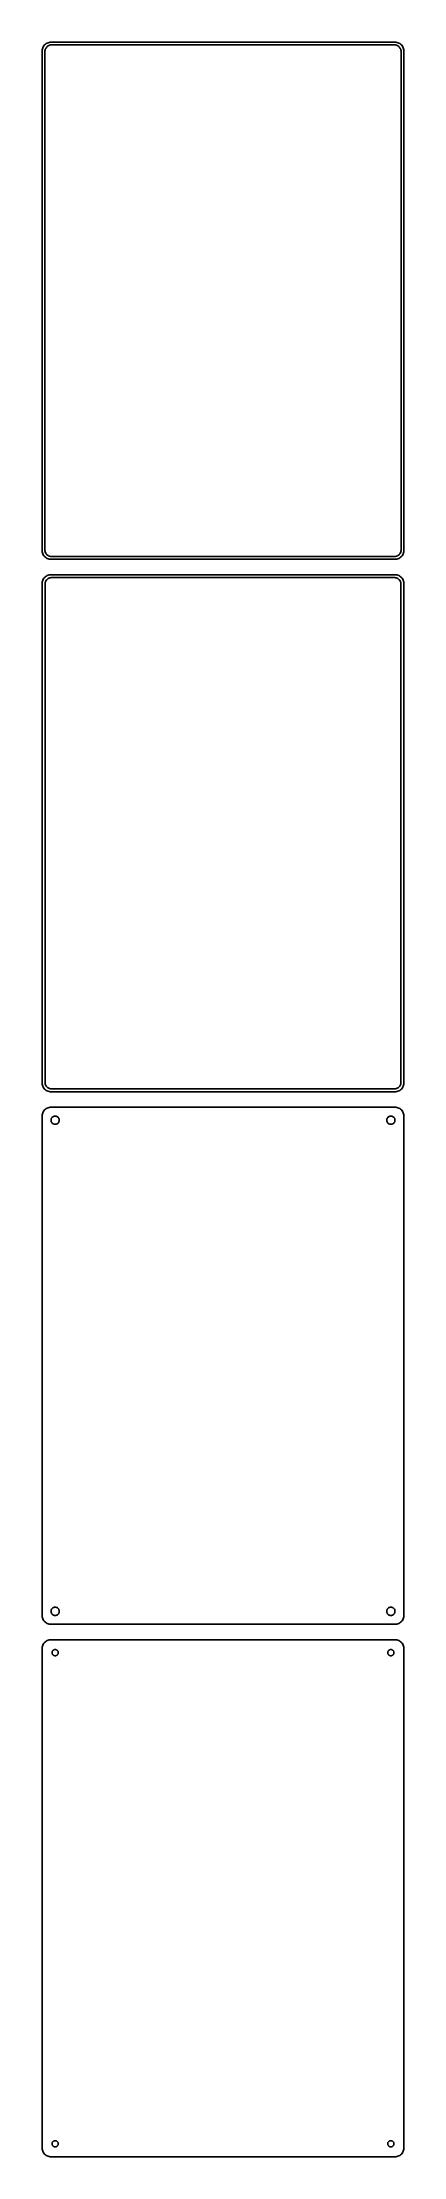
# Model space of a CAD drawing. Header units: metres. Extents: x -105 to 105, y 777 to 2004.
import ezdxf

# ---------------------------------------------------------------- set-up
doc = ezdxf.new("R2010")
doc.units = ezdxf.units.M

msp = doc.modelspace()

# ---------------------------------------------------------------- linework, layer by layer
for p, q in [((-104.843, 2000.24), (-104.961, 1999.63)), ((-104.649, 2000.84), (-104.843, 2000.24)), ((-104.382, 2001.41), (-104.649, 2000.84)), ((-104.045, 2001.94), (-104.382, 2001.41)), ((-103.645, 2002.42), (-104.045, 2001.94)), ((-103.187, 2002.85), (-103.645, 2002.42)), ((-103.219, 1999.97), (-103.005, 2000.43)), ((-102.679, 2003.22), (-103.187, 2002.85)), ((-103.005, 2000.43), (-102.736, 2000.85)), ((-102.736, 2000.85), (-102.416, 2001.24)), ((-102.129, 2003.52), (-102.679, 2003.22)), ((-102.416, 2001.24), (-102.05, 2001.58)), ((-101.545, 2003.76), (-102.129, 2003.52)), ((-102.05, 2001.58), (-101.643, 2001.88)), ((-101.643, 2001.88), (-101.203, 2002.12)), ((-100.937, 2003.91), (-101.545, 2003.76)), ((-101.203, 2002.12), (-100.736, 2002.3)), ((-100.314, 2003.99), (-100.937, 2003.91)), ((-100.736, 2002.3), (-100.25, 2002.43)), ((100.314, 2003.99), (-100.314, 2003.99)), ((-100.25, 2002.43), (-99.7512, 2002.49)), ((-99.7512, 2002.49), (99.7512, 2002.49)), ((99.7512, 2002.49), (100.25, 2002.43)), ((100.25, 2002.43), (100.736, 2002.3)), ((100.937, 2003.91), (100.314, 2003.99)), ((100.736, 2002.3), (101.203, 2002.12)), ((101.545, 2003.76), (100.937, 2003.91)), ((101.203, 2002.12), (101.643, 2001.88)), ((102.129, 2003.52), (101.545, 2003.76)), ((101.643, 2001.88), (102.05, 2001.58)), ((102.05, 2001.58), (102.416, 2001.24)), ((102.679, 2003.22), (102.129, 2003.52)), ((102.416, 2001.24), (102.736, 2000.85)), ((103.187, 2002.85), (102.679, 2003.22)), ((102.736, 2000.85), (103.005, 2000.43)), ((103.005, 2000.43), (103.219, 1999.97)), ((103.645, 2002.42), (103.187, 2002.85)), ((104.045, 2001.94), (103.645, 2002.42)), ((104.382, 2001.41), (104.045, 2001.94)), ((104.649, 2000.84), (104.382, 2001.41)), ((104.843, 2000.24), (104.649, 2000.84)), ((104.961, 1999.63), (104.843, 2000.24)), ((-104.961, 1999.63), (-105, 1999)), ((-105, 1999), (-105, 1709)), ((-103.5, 1998.5), (-103.468, 1999)), ((-103.5, 1709.5), (-103.5, 1998.5)), ((-103.468, 1999), (-103.374, 1999.49)), ((-103.374, 1999.49), (-103.219, 1999.97)), ((103.219, 1999.97), (103.374, 1999.49)), ((103.374, 1999.49), (103.468, 1999)), ((103.468, 1999), (103.5, 1998.5)), ((103.5, 1998.5), (103.5, 1709.5)), ((105, 1999), (104.961, 1999.63)), ((105, 1709), (105, 1999)), ((-105, 1709), (-104.961, 1708.37)), ((-104.961, 1708.37), (-104.843, 1707.76)), ((-104.843, 1707.76), (-104.649, 1707.16)), ((-104.649, 1707.16), (-104.382, 1706.59)), ((-104.382, 1706.59), (-104.045, 1706.06)), ((-104.045, 1706.06), (-103.645, 1705.58)), ((-103.645, 1705.58), (-103.187, 1705.15)), ((-103.468, 1709), (-103.5, 1709.5)), ((-103.374, 1708.51), (-103.468, 1709)), ((-103.219, 1708.03), (-103.374, 1708.51)), ((-103.005, 1707.57), (-103.219, 1708.03)), ((-102.736, 1707.15), (-103.005, 1707.57)), ((-102.416, 1706.76), (-102.736, 1707.15)), ((-102.05, 1706.42), (-102.416, 1706.76)), ((-101.643, 1706.12), (-102.05, 1706.42)), ((-101.203, 1705.88), (-101.643, 1706.12)), ((-100.736, 1705.7), (-101.203, 1705.88)), ((-100.25, 1705.57), (-100.736, 1705.7)), ((-99.7512, 1705.51), (-100.25, 1705.57)), ((99.7512, 1705.51), (-99.7512, 1705.51)), ((100.25, 1705.57), (99.7512, 1705.51)), ((100.736, 1705.7), (100.25, 1705.57)), ((101.203, 1705.88), (100.736, 1705.7)), ((101.643, 1706.12), (101.203, 1705.88)), ((102.05, 1706.42), (101.643, 1706.12)), ((102.416, 1706.76), (102.05, 1706.42)), ((102.736, 1707.15), (102.416, 1706.76)), ((103.005, 1707.57), (102.736, 1707.15)), ((103.219, 1708.03), (103.005, 1707.57)), ((103.187, 1705.15), (103.645, 1705.58)), ((103.374, 1708.51), (103.219, 1708.03)), ((103.468, 1709), (103.374, 1708.51)), ((103.5, 1709.5), (103.468, 1709)), ((103.645, 1705.58), (104.045, 1706.06)), ((104.045, 1706.06), (104.382, 1706.59)), ((104.382, 1706.59), (104.649, 1707.16)), ((104.649, 1707.16), (104.843, 1707.76)), ((104.843, 1707.76), (104.961, 1708.37)), ((104.961, 1708.37), (105, 1709)), ((-103.645, 1693.42), (-104.045, 1692.94)), ((-103.187, 1693.85), (-103.645, 1693.42)), ((-103.187, 1705.15), (-102.679, 1704.78)), ((-102.679, 1694.22), (-103.187, 1693.85)), ((-102.679, 1704.78), (-102.129, 1704.48)), ((-102.129, 1694.52), (-102.679, 1694.22)), ((-102.129, 1704.48), (-101.545, 1704.24)), ((-101.545, 1694.76), (-102.129, 1694.52)), ((-101.545, 1704.24), (-100.937, 1704.09)), ((-100.937, 1694.91), (-101.545, 1694.76)), ((-100.937, 1704.09), (-100.314, 1704.01)), ((-100.314, 1694.99), (-100.937, 1694.91)), ((-100.697, 1693.18), (-100.226, 1693.3)), ((-100.314, 1704.01), (100.314, 1704.01)), ((100.314, 1694.99), (-100.314, 1694.99)), ((-100.226, 1693.3), (-99.7432, 1693.36)), ((-99.7432, 1693.36), (99.7432, 1693.36)), ((99.7432, 1693.36), (100.226, 1693.3)), ((100.226, 1693.3), (100.697, 1693.18)), ((100.314, 1704.01), (100.937, 1704.09)), ((100.937, 1694.91), (100.314, 1694.99)), ((100.937, 1704.09), (101.545, 1704.24)), ((101.545, 1694.76), (100.937, 1694.91)), ((101.545, 1704.24), (102.129, 1704.48)), ((102.129, 1694.52), (101.545, 1694.76)), ((102.129, 1704.48), (102.679, 1704.78)), ((102.679, 1694.22), (102.129, 1694.52)), ((102.679, 1704.78), (103.187, 1705.15)), ((103.187, 1693.85), (102.679, 1694.22)), ((103.645, 1693.42), (103.187, 1693.85)), ((104.045, 1692.94), (103.645, 1693.42)), ((-104.961, 1690.63), (-105, 1690)), ((-105, 1690), (-105, 1400)), ((-104.843, 1691.24), (-104.961, 1690.63)), ((-104.649, 1691.84), (-104.843, 1691.24)), ((-104.382, 1692.41), (-104.649, 1691.84)), ((-104.045, 1692.94), (-104.382, 1692.41)), ((-103.373, 1689.5), (-103.342, 1689.99)), ((-103.373, 1400.5), (-103.373, 1689.5)), ((-103.342, 1689.99), (-103.251, 1690.46)), ((-103.251, 1690.46), (-103.101, 1690.93)), ((-103.101, 1690.93), (-102.894, 1691.37)), ((-102.894, 1691.37), (-102.633, 1691.78)), ((-102.633, 1691.78), (-102.323, 1692.15)), ((-102.323, 1692.15), (-101.969, 1692.48)), ((-101.969, 1692.48), (-101.575, 1692.77)), ((-101.575, 1692.77), (-101.149, 1693)), ((-101.149, 1693), (-100.697, 1693.18)), ((100.697, 1693.18), (101.149, 1693)), ((101.149, 1693), (101.575, 1692.77)), ((101.575, 1692.77), (101.969, 1692.48)), ((101.969, 1692.48), (102.323, 1692.15)), ((102.323, 1692.15), (102.633, 1691.78)), ((102.633, 1691.78), (102.894, 1691.37)), ((102.894, 1691.37), (103.101, 1690.93)), ((103.101, 1690.93), (103.251, 1690.46)), ((103.251, 1690.46), (103.342, 1689.99)), ((103.342, 1689.99), (103.373, 1689.5)), ((103.373, 1689.5), (103.373, 1400.5)), ((104.382, 1692.41), (104.045, 1692.94)), ((104.649, 1691.84), (104.382, 1692.41)), ((104.843, 1691.24), (104.649, 1691.84)), ((104.961, 1690.63), (104.843, 1691.24)), ((105, 1690), (104.961, 1690.63)), ((105, 1400), (105, 1690)), ((-105, 1400), (-104.961, 1399.37)), ((-104.961, 1399.37), (-104.843, 1398.76)), ((-104.843, 1398.76), (-104.649, 1398.16)), ((-103.342, 1400.01), (-103.373, 1400.5)), ((-103.251, 1399.54), (-103.342, 1400.01)), ((-103.101, 1399.07), (-103.251, 1399.54)), ((-102.894, 1398.63), (-103.101, 1399.07)), ((103.101, 1399.07), (102.894, 1398.63)), ((103.251, 1399.54), (103.101, 1399.07)), ((103.342, 1400.01), (103.251, 1399.54)), ((103.373, 1400.5), (103.342, 1400.01)), ((104.649, 1398.16), (104.843, 1398.76)), ((104.843, 1398.76), (104.961, 1399.37)), ((104.961, 1399.37), (105, 1400)), ((-104.649, 1398.16), (-104.382, 1397.59)), ((-104.382, 1397.59), (-104.045, 1397.06)), ((-104.045, 1397.06), (-103.645, 1396.58)), ((-103.645, 1396.58), (-103.187, 1396.15)), ((-103.187, 1396.15), (-102.679, 1395.78)), ((-102.633, 1398.22), (-102.894, 1398.63)), ((-102.679, 1395.78), (-102.129, 1395.48)), ((-102.323, 1397.85), (-102.633, 1398.22)), ((-101.969, 1397.52), (-102.323, 1397.85)), ((-102.129, 1395.48), (-101.545, 1395.24)), ((-101.575, 1397.23), (-101.969, 1397.52)), ((-101.149, 1397), (-101.575, 1397.23)), ((-101.545, 1395.24), (-100.937, 1395.09)), ((-100.697, 1396.82), (-101.149, 1397)), ((-100.937, 1395.09), (-100.314, 1395.01)), ((-100.226, 1396.7), (-100.697, 1396.82)), ((-100.314, 1395.01), (100.314, 1395.01)), ((-99.7432, 1396.64), (-100.226, 1396.7)), ((99.7432, 1396.64), (-99.7432, 1396.64)), ((100.226, 1396.7), (99.7432, 1396.64)), ((100.697, 1396.82), (100.226, 1396.7)), ((100.314, 1395.01), (100.937, 1395.09)), ((101.149, 1397), (100.697, 1396.82)), ((100.937, 1395.09), (101.545, 1395.24)), ((101.575, 1397.23), (101.149, 1397)), ((101.545, 1395.24), (102.129, 1395.48)), ((101.969, 1397.52), (101.575, 1397.23)), ((102.323, 1397.85), (101.969, 1397.52)), ((102.129, 1395.48), (102.679, 1395.78)), ((102.633, 1398.22), (102.323, 1397.85)), ((102.894, 1398.63), (102.633, 1398.22)), ((102.679, 1395.78), (103.187, 1396.15)), ((103.187, 1396.15), (103.645, 1396.58)), ((103.645, 1396.58), (104.045, 1397.06)), ((104.045, 1397.06), (104.382, 1397.59)), ((104.382, 1397.59), (104.649, 1398.16)), ((-104.961, 1381.63), (-105, 1381)), ((-105, 1381), (-105, 1091)), ((-104.843, 1382.24), (-104.961, 1381.63)), ((-104.649, 1382.84), (-104.843, 1382.24)), ((-104.382, 1383.41), (-104.649, 1382.84)), ((-104.045, 1383.94), (-104.382, 1383.41)), ((-103.645, 1384.42), (-104.045, 1383.94)), ((-103.187, 1384.85), (-103.645, 1384.42)), ((-102.679, 1385.22), (-103.187, 1384.85)), ((-102.129, 1385.52), (-102.679, 1385.22)), ((-101.545, 1385.76), (-102.129, 1385.52)), ((-100.937, 1385.91), (-101.545, 1385.76)), ((-100.314, 1385.99), (-100.937, 1385.91)), ((100.314, 1385.99), (-100.314, 1385.99)), ((-99.9, 1378.5), (-99.8811, 1378.8)), ((-99.8811, 1378.2), (-99.9, 1378.5)), ((-99.8811, 1378.8), (-99.8246, 1379.1)), ((-99.8246, 1377.9), (-99.8811, 1378.2)), ((-99.8246, 1379.1), (-99.7315, 1379.38)), ((-99.7315, 1377.62), (-99.8246, 1377.9)), ((-99.7315, 1379.38), (-99.6031, 1379.66)), ((-99.6031, 1377.34), (-99.7315, 1377.62)), ((-99.6031, 1379.66), (-99.4416, 1379.91)), ((-99.4416, 1377.09), (-99.6031, 1377.34)), ((-99.4416, 1379.91), (-99.2495, 1380.14)), ((-99.2495, 1376.86), (-99.4416, 1377.09)), ((-99.2495, 1380.14), (-99.0298, 1380.35)), ((-99.0298, 1376.65), (-99.2495, 1376.86)), ((-99.0298, 1380.35), (-98.786, 1380.53)), ((-98.786, 1376.47), (-99.0298, 1376.65)), ((-98.786, 1380.53), (-98.5219, 1380.67)), ((-98.5219, 1376.33), (-98.786, 1376.47)), ((-98.5219, 1380.67), (-98.2416, 1380.78)), ((-98.2416, 1376.22), (-98.5219, 1376.33)), ((-98.2416, 1380.78), (-97.9497, 1380.86)), ((-97.9497, 1376.14), (-98.2416, 1376.22)), ((-97.9497, 1380.86), (-97.6507, 1380.9)), ((-97.6507, 1376.1), (-97.9497, 1376.14)), ((-97.6507, 1380.9), (-97.3493, 1380.9)), ((-97.3493, 1376.1), (-97.6507, 1376.1)), ((-97.3493, 1380.9), (-97.0503, 1380.86)), ((-97.0503, 1376.14), (-97.3493, 1376.1)), ((-97.0503, 1380.86), (-96.7584, 1380.78)), ((-96.7584, 1376.22), (-97.0503, 1376.14)), ((-96.7584, 1380.78), (-96.4781, 1380.67)), ((-96.4781, 1376.33), (-96.7584, 1376.22)), ((-96.4781, 1380.67), (-96.214, 1380.53)), ((-96.214, 1376.47), (-96.4781, 1376.33)), ((-96.214, 1380.53), (-95.9702, 1380.35)), ((-95.9702, 1376.65), (-96.214, 1376.47)), ((-95.9702, 1380.35), (-95.7505, 1380.14)), ((-95.7505, 1376.86), (-95.9702, 1376.65)), ((-95.7505, 1380.14), (-95.5583, 1379.91)), ((-95.5583, 1377.09), (-95.7505, 1376.86)), ((-95.5583, 1379.91), (-95.3969, 1379.66)), ((-95.3969, 1377.34), (-95.5583, 1377.09)), ((-95.3969, 1379.66), (-95.2685, 1379.38)), ((-95.2685, 1377.62), (-95.3969, 1377.34)), ((-95.2685, 1379.38), (-95.1754, 1379.1)), ((-95.1754, 1377.9), (-95.2685, 1377.62)), ((-95.1754, 1379.1), (-95.1189, 1378.8)), ((-95.1189, 1378.2), (-95.1754, 1377.9)), ((-95.1189, 1378.8), (-95.1, 1378.5)), ((-95.1, 1378.5), (-95.1189, 1378.2)), ((95.1, 1378.5), (95.1189, 1378.8)), ((95.1189, 1378.2), (95.1, 1378.5)), ((95.1189, 1378.8), (95.1754, 1379.1)), ((95.1754, 1377.9), (95.1189, 1378.2)), ((95.1754, 1379.1), (95.2685, 1379.38)), ((95.2685, 1377.62), (95.1754, 1377.9)), ((95.2685, 1379.38), (95.3969, 1379.66)), ((95.3969, 1377.34), (95.2685, 1377.62)), ((95.3969, 1379.66), (95.5583, 1379.91)), ((95.5583, 1377.09), (95.3969, 1377.34)), ((95.5583, 1379.91), (95.7505, 1380.14)), ((95.7505, 1376.86), (95.5583, 1377.09)), ((95.7505, 1380.14), (95.9702, 1380.35)), ((95.9702, 1376.65), (95.7505, 1376.86)), ((95.9702, 1380.35), (96.214, 1380.53)), ((96.214, 1376.47), (95.9702, 1376.65)), ((96.214, 1380.53), (96.4781, 1380.67)), ((96.4781, 1376.33), (96.214, 1376.47)), ((96.4781, 1380.67), (96.7584, 1380.78)), ((96.7584, 1376.22), (96.4781, 1376.33)), ((96.7584, 1380.78), (97.0503, 1380.86)), ((97.0503, 1376.14), (96.7584, 1376.22)), ((97.0503, 1380.86), (97.3493, 1380.9)), ((97.3493, 1376.1), (97.0503, 1376.14)), ((97.3493, 1380.9), (97.6507, 1380.9)), ((97.6507, 1376.1), (97.3493, 1376.1)), ((97.6507, 1380.9), (97.9497, 1380.86)), ((97.9497, 1376.14), (97.6507, 1376.1)), ((97.9497, 1380.86), (98.2416, 1380.78)), ((98.2416, 1376.22), (97.9497, 1376.14)), ((98.2416, 1380.78), (98.5219, 1380.67)), ((98.5219, 1376.33), (98.2416, 1376.22)), ((98.5219, 1380.67), (98.786, 1380.53)), ((98.786, 1376.47), (98.5219, 1376.33)), ((98.786, 1380.53), (99.0298, 1380.35)), ((99.0298, 1376.65), (98.786, 1376.47)), ((99.0298, 1380.35), (99.2495, 1380.14)), ((99.2495, 1376.86), (99.0298, 1376.65)), ((99.2495, 1380.14), (99.4416, 1379.91)), ((99.4416, 1377.09), (99.2495, 1376.86)), ((99.4416, 1379.91), (99.6031, 1379.66)), ((99.6031, 1377.34), (99.4416, 1377.09)), ((99.6031, 1379.66), (99.7315, 1379.38)), ((99.7315, 1377.62), (99.6031, 1377.34)), ((99.7315, 1379.38), (99.8246, 1379.1)), ((99.8246, 1377.9), (99.7315, 1377.62)), ((99.8246, 1379.1), (99.8811, 1378.8)), ((99.8811, 1378.2), (99.8246, 1377.9)), ((99.8811, 1378.8), (99.9, 1378.5)), ((99.9, 1378.5), (99.8811, 1378.2)), ((100.937, 1385.91), (100.314, 1385.99)), ((101.545, 1385.76), (100.937, 1385.91)), ((102.129, 1385.52), (101.545, 1385.76)), ((102.679, 1385.22), (102.129, 1385.52)), ((103.187, 1384.85), (102.679, 1385.22)), ((103.645, 1384.42), (103.187, 1384.85)), ((104.045, 1383.94), (103.645, 1384.42)), ((104.382, 1383.41), (104.045, 1383.94)), ((104.649, 1382.84), (104.382, 1383.41)), ((104.843, 1382.24), (104.649, 1382.84)), ((104.961, 1381.63), (104.843, 1382.24)), ((105, 1381), (104.961, 1381.63)), ((105, 1091), (105, 1381)), ((-99.9, 1093.5), (-99.8811, 1093.8)), ((-99.8811, 1093.2), (-99.9, 1093.5)), ((-99.8811, 1093.8), (-99.8246, 1094.1)), ((-99.8246, 1092.9), (-99.8811, 1093.2)), ((-99.8246, 1094.1), (-99.7315, 1094.38)), ((-99.7315, 1092.62), (-99.8246, 1092.9)), ((-99.7315, 1094.38), (-99.6031, 1094.66)), ((-99.6031, 1092.34), (-99.7315, 1092.62)), ((-99.6031, 1094.66), (-99.4416, 1094.91)), ((-99.4416, 1092.09), (-99.6031, 1092.34)), ((-99.4416, 1094.91), (-99.2495, 1095.14)), ((-99.2495, 1091.86), (-99.4416, 1092.09)), ((-99.2495, 1095.14), (-99.0298, 1095.35)), ((-99.0298, 1095.35), (-98.786, 1095.53)), ((-98.786, 1095.53), (-98.5219, 1095.67)), ((-98.5219, 1095.67), (-98.2416, 1095.78)), ((-98.2416, 1095.78), (-97.9497, 1095.86)), ((-97.9497, 1095.86), (-97.6507, 1095.9)), ((-97.6507, 1095.9), (-97.3493, 1095.9)), ((-97.3493, 1095.9), (-97.0503, 1095.86)), ((-97.0503, 1095.86), (-96.7584, 1095.78)), ((-96.7584, 1095.78), (-96.4781, 1095.67)), ((-96.4781, 1095.67), (-96.214, 1095.53)), ((-96.214, 1095.53), (-95.9702, 1095.35)), ((-95.9702, 1095.35), (-95.7505, 1095.14)), ((-95.7505, 1095.14), (-95.5583, 1094.91)), ((-95.5583, 1092.09), (-95.7505, 1091.86)), ((-95.5583, 1094.91), (-95.3969, 1094.66)), ((-95.3969, 1092.34), (-95.5583, 1092.09)), ((-95.3969, 1094.66), (-95.2685, 1094.38)), ((-95.2685, 1092.62), (-95.3969, 1092.34)), ((-95.2685, 1094.38), (-95.1754, 1094.1)), ((-95.1754, 1092.9), (-95.2685, 1092.62)), ((-95.1754, 1094.1), (-95.1189, 1093.8)), ((-95.1189, 1093.2), (-95.1754, 1092.9)), ((-95.1189, 1093.8), (-95.1, 1093.5)), ((-95.1, 1093.5), (-95.1189, 1093.2)), ((95.1, 1093.5), (95.1189, 1093.8)), ((95.1189, 1093.2), (95.1, 1093.5)), ((95.1189, 1093.8), (95.1754, 1094.1)), ((95.1754, 1092.9), (95.1189, 1093.2)), ((95.1754, 1094.1), (95.2685, 1094.38)), ((95.2685, 1092.62), (95.1754, 1092.9)), ((95.2685, 1094.38), (95.3969, 1094.66)), ((95.3969, 1092.34), (95.2685, 1092.62)), ((95.3969, 1094.66), (95.5583, 1094.91)), ((95.5583, 1092.09), (95.3969, 1092.34)), ((95.5583, 1094.91), (95.7505, 1095.14)), ((95.7505, 1091.86), (95.5583, 1092.09)), ((95.7505, 1095.14), (95.9702, 1095.35)), ((95.9702, 1095.35), (96.214, 1095.53)), ((96.214, 1095.53), (96.4781, 1095.67)), ((96.4781, 1095.67), (96.7584, 1095.78)), ((96.7584, 1095.78), (97.0503, 1095.86)), ((97.0503, 1095.86), (97.3493, 1095.9)), ((97.3493, 1095.9), (97.6507, 1095.9)), ((97.6507, 1095.9), (97.9497, 1095.86)), ((97.9497, 1095.86), (98.2416, 1095.78)), ((98.2416, 1095.78), (98.5219, 1095.67)), ((98.5219, 1095.67), (98.786, 1095.53)), ((98.786, 1095.53), (99.0298, 1095.35)), ((99.0298, 1095.35), (99.2495, 1095.14)), ((99.2495, 1095.14), (99.4416, 1094.91)), ((99.4416, 1092.09), (99.2495, 1091.86)), ((99.4416, 1094.91), (99.6031, 1094.66)), ((99.6031, 1092.34), (99.4416, 1092.09)), ((99.6031, 1094.66), (99.7315, 1094.38)), ((99.7315, 1092.62), (99.6031, 1092.34)), ((99.7315, 1094.38), (99.8246, 1094.1)), ((99.8246, 1092.9), (99.7315, 1092.62)), ((99.8246, 1094.1), (99.8811, 1093.8)), ((99.8811, 1093.2), (99.8246, 1092.9)), ((99.8811, 1093.8), (99.9, 1093.5)), ((99.9, 1093.5), (99.8811, 1093.2)), ((-105, 1091), (-104.961, 1090.37)), ((-104.961, 1090.37), (-104.843, 1089.76)), ((-104.843, 1089.76), (-104.649, 1089.16)), ((-104.649, 1089.16), (-104.382, 1088.59)), ((-104.382, 1088.59), (-104.045, 1088.06)), ((-104.045, 1088.06), (-103.645, 1087.58)), ((-103.645, 1087.58), (-103.187, 1087.15)), ((-103.187, 1087.15), (-102.679, 1086.78)), ((-102.679, 1086.78), (-102.129, 1086.48)), ((-102.129, 1086.48), (-101.545, 1086.24)), ((-101.545, 1086.24), (-100.937, 1086.09)), ((-100.937, 1086.09), (-100.314, 1086.01)), ((-100.314, 1086.01), (100.314, 1086.01)), ((-99.0298, 1091.65), (-99.2495, 1091.86)), ((-98.786, 1091.47), (-99.0298, 1091.65)), ((-98.5219, 1091.33), (-98.786, 1091.47)), ((-98.2416, 1091.22), (-98.5219, 1091.33)), ((-97.9497, 1091.14), (-98.2416, 1091.22)), ((-97.6507, 1091.1), (-97.9497, 1091.14)), ((-97.3493, 1091.1), (-97.6507, 1091.1)), ((-97.0503, 1091.14), (-97.3493, 1091.1)), ((-96.7584, 1091.22), (-97.0503, 1091.14)), ((-96.4781, 1091.33), (-96.7584, 1091.22)), ((-96.214, 1091.47), (-96.4781, 1091.33)), ((-95.9702, 1091.65), (-96.214, 1091.47)), ((-95.7505, 1091.86), (-95.9702, 1091.65)), ((95.9702, 1091.65), (95.7505, 1091.86)), ((96.214, 1091.47), (95.9702, 1091.65)), ((96.4781, 1091.33), (96.214, 1091.47)), ((96.7584, 1091.22), (96.4781, 1091.33)), ((97.0503, 1091.14), (96.7584, 1091.22)), ((97.3493, 1091.1), (97.0503, 1091.14)), ((97.6507, 1091.1), (97.3493, 1091.1)), ((97.9497, 1091.14), (97.6507, 1091.1)), ((98.2416, 1091.22), (97.9497, 1091.14)), ((98.5219, 1091.33), (98.2416, 1091.22)), ((98.786, 1091.47), (98.5219, 1091.33)), ((99.0298, 1091.65), (98.786, 1091.47)), ((99.2495, 1091.86), (99.0298, 1091.65)), ((100.314, 1086.01), (100.937, 1086.09)), ((100.937, 1086.09), (101.545, 1086.24)), ((101.545, 1086.24), (102.129, 1086.48)), ((102.129, 1086.48), (102.679, 1086.78)), ((102.679, 1086.78), (103.187, 1087.15)), ((103.187, 1087.15), (103.645, 1087.58)), ((103.645, 1087.58), (104.045, 1088.06)), ((104.045, 1088.06), (104.382, 1088.59)), ((104.382, 1088.59), (104.649, 1089.16)), ((104.649, 1089.16), (104.843, 1089.76)), ((104.843, 1089.76), (104.961, 1090.37)), ((104.961, 1090.37), (105, 1091)), ((-104.961, 1072.63), (-105, 1072)), ((-105, 1072), (-105, 782)), ((-104.843, 1073.24), (-104.961, 1072.63)), ((-104.649, 1073.84), (-104.843, 1073.24)), ((-104.382, 1074.41), (-104.649, 1073.84)), ((-104.045, 1074.94), (-104.382, 1074.41)), ((-103.645, 1075.42), (-104.045, 1074.94)), ((-103.187, 1075.85), (-103.645, 1075.42)), ((-102.679, 1076.22), (-103.187, 1075.85)), ((-102.129, 1076.52), (-102.679, 1076.22)), ((-101.545, 1076.76), (-102.129, 1076.52)), ((-100.937, 1076.91), (-101.545, 1076.76)), ((-100.314, 1076.99), (-100.937, 1076.91)), ((100.314, 1076.99), (-100.314, 1076.99)), ((-99.3, 1069.5), (-99.2858, 1069.73)), ((-99.2858, 1069.27), (-99.3, 1069.5)), ((-99.2858, 1069.73), (-99.2434, 1069.95)), ((-99.2434, 1069.05), (-99.2858, 1069.27)), ((-99.2434, 1069.95), (-99.1736, 1070.16)), ((-99.1736, 1068.84), (-99.2434, 1069.05)), ((-99.1736, 1070.16), (-99.0773, 1070.37)), ((-99.0773, 1068.63), (-99.1736, 1068.84)), ((-99.0773, 1070.37), (-98.9562, 1070.56)), ((-98.9562, 1068.44), (-99.0773, 1068.63)), ((-98.9562, 1070.56), (-98.8121, 1070.73)), ((-98.8121, 1068.27), (-98.9562, 1068.44)), ((-98.8121, 1070.73), (-98.6474, 1070.89)), ((-98.6474, 1068.11), (-98.8121, 1068.27)), ((-98.6474, 1070.89), (-98.4645, 1071.02)), ((-98.4645, 1067.98), (-98.6474, 1068.11)), ((-98.4645, 1071.02), (-98.2664, 1071.13)), ((-98.2664, 1067.87), (-98.4645, 1067.98)), ((-98.2664, 1071.13), (-98.0562, 1071.21)), ((-98.0562, 1067.79), (-98.2664, 1067.87)), ((-98.0562, 1071.21), (-97.8373, 1071.27)), ((-97.8373, 1067.73), (-98.0562, 1067.79)), ((-97.8373, 1071.27), (-97.613, 1071.3)), ((-97.613, 1067.7), (-97.8373, 1067.73)), ((-97.613, 1071.3), (-97.387, 1071.3)), ((-97.387, 1067.7), (-97.613, 1067.7)), ((-97.387, 1071.3), (-97.1627, 1071.27)), ((-97.1627, 1067.73), (-97.387, 1067.7)), ((-97.1627, 1071.27), (-96.9438, 1071.21)), ((-96.9438, 1067.79), (-97.1627, 1067.73)), ((-96.9438, 1071.21), (-96.7336, 1071.13)), ((-96.7336, 1067.87), (-96.9438, 1067.79)), ((-96.7336, 1071.13), (-96.5355, 1071.02)), ((-96.5355, 1067.98), (-96.7336, 1067.87)), ((-96.5355, 1071.02), (-96.3526, 1070.89)), ((-96.3526, 1068.11), (-96.5355, 1067.98)), ((-96.3526, 1070.89), (-96.1879, 1070.73)), ((-96.1879, 1068.27), (-96.3526, 1068.11)), ((-96.1879, 1070.73), (-96.0438, 1070.56)), ((-96.0438, 1068.44), (-96.1879, 1068.27)), ((-96.0438, 1070.56), (-95.9226, 1070.37)), ((-95.9226, 1068.63), (-96.0438, 1068.44)), ((-95.9226, 1070.37), (-95.8264, 1070.16)), ((-95.8264, 1068.84), (-95.9226, 1068.63)), ((-95.8264, 1070.16), (-95.7565, 1069.95)), ((-95.7565, 1069.05), (-95.8264, 1068.84)), ((-95.7565, 1069.95), (-95.7142, 1069.73)), ((-95.7142, 1069.27), (-95.7565, 1069.05)), ((-95.7142, 1069.73), (-95.7, 1069.5)), ((-95.7, 1069.5), (-95.7142, 1069.27)), ((95.7, 1069.5), (95.7142, 1069.73)), ((95.7142, 1069.27), (95.7, 1069.5)), ((95.7142, 1069.73), (95.7565, 1069.95)), ((95.7565, 1069.05), (95.7142, 1069.27)), ((95.7565, 1069.95), (95.8264, 1070.16)), ((95.8264, 1068.84), (95.7565, 1069.05)), ((95.8264, 1070.16), (95.9226, 1070.37)), ((95.9226, 1068.63), (95.8264, 1068.84)), ((95.9226, 1070.37), (96.0438, 1070.56)), ((96.0438, 1068.44), (95.9226, 1068.63)), ((96.0438, 1070.56), (96.1879, 1070.73)), ((96.1879, 1068.27), (96.0438, 1068.44)), ((96.1879, 1070.73), (96.3526, 1070.89)), ((96.3526, 1068.11), (96.1879, 1068.27)), ((96.3526, 1070.89), (96.5355, 1071.02)), ((96.5355, 1067.98), (96.3526, 1068.11)), ((96.5355, 1071.02), (96.7336, 1071.13)), ((96.7336, 1067.87), (96.5355, 1067.98)), ((96.7336, 1071.13), (96.9438, 1071.21)), ((96.9438, 1067.79), (96.7336, 1067.87)), ((96.9438, 1071.21), (97.1627, 1071.27)), ((97.1627, 1067.73), (96.9438, 1067.79)), ((97.1627, 1071.27), (97.387, 1071.3)), ((97.387, 1067.7), (97.1627, 1067.73)), ((97.387, 1071.3), (97.613, 1071.3)), ((97.613, 1067.7), (97.387, 1067.7)), ((97.613, 1071.3), (97.8373, 1071.27)), ((97.8373, 1067.73), (97.613, 1067.7)), ((97.8373, 1071.27), (98.0562, 1071.21)), ((98.0562, 1067.79), (97.8373, 1067.73)), ((98.0562, 1071.21), (98.2664, 1071.13)), ((98.2664, 1067.87), (98.0562, 1067.79)), ((98.2664, 1071.13), (98.4645, 1071.02)), ((98.4645, 1067.98), (98.2664, 1067.87)), ((98.4645, 1071.02), (98.6474, 1070.89)), ((98.6474, 1068.11), (98.4645, 1067.98)), ((98.6474, 1070.89), (98.8121, 1070.73)), ((98.8121, 1068.27), (98.6474, 1068.11)), ((98.8121, 1070.73), (98.9562, 1070.56)), ((98.9562, 1068.44), (98.8121, 1068.27)), ((98.9562, 1070.56), (99.0773, 1070.37)), ((99.0773, 1068.63), (98.9562, 1068.44)), ((99.0773, 1070.37), (99.1736, 1070.16)), ((99.1736, 1068.84), (99.0773, 1068.63)), ((99.1736, 1070.16), (99.2434, 1069.95)), ((99.2434, 1069.05), (99.1736, 1068.84)), ((99.2434, 1069.95), (99.2858, 1069.73)), ((99.2858, 1069.27), (99.2434, 1069.05)), ((99.2858, 1069.73), (99.3, 1069.5)), ((99.3, 1069.5), (99.2858, 1069.27)), ((100.937, 1076.91), (100.314, 1076.99)), ((101.545, 1076.76), (100.937, 1076.91)), ((102.129, 1076.52), (101.545, 1076.76)), ((102.679, 1076.22), (102.129, 1076.52)), ((103.187, 1075.85), (102.679, 1076.22)), ((103.645, 1075.42), (103.187, 1075.85)), ((104.045, 1074.94), (103.645, 1075.42)), ((104.382, 1074.41), (104.045, 1074.94)), ((104.649, 1073.84), (104.382, 1074.41)), ((104.843, 1073.24), (104.649, 1073.84)), ((104.961, 1072.63), (104.843, 1073.24)), ((105, 1072), (104.961, 1072.63)), ((105, 782), (105, 1072)), ((-99.1736, 785.163), (-99.0773, 785.367)), ((-99.0773, 785.367), (-98.9562, 785.558)), ((-98.9562, 785.558), (-98.8121, 785.732)), ((-98.8121, 785.732), (-98.6474, 785.887)), ((-98.6474, 785.887), (-98.4645, 786.02)), ((-98.4645, 786.02), (-98.2664, 786.129)), ((-98.2664, 786.129), (-98.0562, 786.212)), ((-98.0562, 786.212), (-97.8373, 786.268)), ((-97.8373, 786.268), (-97.613, 786.296)), ((-97.613, 786.296), (-97.387, 786.296)), ((-97.387, 786.296), (-97.1627, 786.268)), ((-97.1627, 786.268), (-96.9438, 786.212)), ((-96.9438, 786.212), (-96.7336, 786.129)), ((-96.7336, 786.129), (-96.5355, 786.02)), ((-96.5355, 786.02), (-96.3526, 785.887)), ((-96.3526, 785.887), (-96.1879, 785.732)), ((-96.1879, 785.732), (-96.0438, 785.558)), ((-96.0438, 785.558), (-95.9226, 785.367)), ((-95.9226, 785.367), (-95.8264, 785.163)), ((95.8264, 785.163), (95.9226, 785.367)), ((95.9226, 785.367), (96.0438, 785.558)), ((96.0438, 785.558), (96.1879, 785.732)), ((96.1879, 785.732), (96.3526, 785.887)), ((96.3526, 785.887), (96.5355, 786.02)), ((96.5355, 786.02), (96.7336, 786.129)), ((96.7336, 786.129), (96.9438, 786.212)), ((96.9438, 786.212), (97.1627, 786.268)), ((97.1627, 786.268), (97.387, 786.296)), ((97.387, 786.296), (97.613, 786.296)), ((97.613, 786.296), (97.8373, 786.268)), ((97.8373, 786.268), (98.0562, 786.212)), ((98.0562, 786.212), (98.2664, 786.129)), ((98.2664, 786.129), (98.4645, 786.02)), ((98.4645, 786.02), (98.6474, 785.887)), ((98.6474, 785.887), (98.8121, 785.732)), ((98.8121, 785.732), (98.9562, 785.558)), ((98.9562, 785.558), (99.0773, 785.367)), ((99.0773, 785.367), (99.1736, 785.163)), ((-105, 782), (-104.961, 781.373)), ((-104.961, 781.373), (-104.843, 780.757)), ((-104.843, 780.757), (-104.649, 780.159)), ((-104.649, 780.159), (-104.382, 779.591)), ((-104.382, 779.591), (-104.045, 779.061)), ((-104.045, 779.061), (-103.645, 778.577)), ((-103.645, 778.577), (-103.187, 778.147)), ((-103.187, 778.147), (-102.679, 777.778)), ((-102.679, 777.778), (-102.129, 777.476)), ((-102.129, 777.476), (-101.545, 777.245)), ((-101.545, 777.245), (-100.937, 777.089)), ((-100.937, 777.089), (-100.314, 777.01)), ((-100.314, 777.01), (100.314, 777.01)), ((-99.3, 784.5), (-99.2858, 784.726)), ((-99.2858, 784.274), (-99.3, 784.5)), ((-99.2858, 784.726), (-99.2434, 784.948)), ((-99.2434, 784.052), (-99.2858, 784.274)), ((-99.2434, 784.948), (-99.1736, 785.163)), ((-99.1736, 783.837), (-99.2434, 784.052)), ((-99.0773, 783.633), (-99.1736, 783.837)), ((-98.9562, 783.442), (-99.0773, 783.633)), ((-98.8121, 783.268), (-98.9562, 783.442)), ((-98.6474, 783.113), (-98.8121, 783.268)), ((-98.4645, 782.98), (-98.6474, 783.113)), ((-98.2664, 782.871), (-98.4645, 782.98)), ((-98.0562, 782.788), (-98.2664, 782.871)), ((-97.8373, 782.732), (-98.0562, 782.788)), ((-97.613, 782.704), (-97.8373, 782.732)), ((-97.387, 782.704), (-97.613, 782.704)), ((-97.1627, 782.732), (-97.387, 782.704)), ((-96.9438, 782.788), (-97.1627, 782.732)), ((-96.7336, 782.871), (-96.9438, 782.788)), ((-96.5355, 782.98), (-96.7336, 782.871)), ((-96.3526, 783.113), (-96.5355, 782.98)), ((-96.1879, 783.268), (-96.3526, 783.113)), ((-96.0438, 783.442), (-96.1879, 783.268)), ((-95.9226, 783.633), (-96.0438, 783.442)), ((-95.8264, 783.837), (-95.9226, 783.633)), ((-95.8264, 785.163), (-95.7565, 784.948)), ((-95.7565, 784.052), (-95.8264, 783.837)), ((-95.7565, 784.948), (-95.7142, 784.726)), ((-95.7142, 784.274), (-95.7565, 784.052)), ((-95.7142, 784.726), (-95.7, 784.5)), ((-95.7, 784.5), (-95.7142, 784.274)), ((95.7, 784.5), (95.7142, 784.726)), ((95.7142, 784.274), (95.7, 784.5)), ((95.7142, 784.726), (95.7565, 784.948)), ((95.7565, 784.052), (95.7142, 784.274)), ((95.7565, 784.948), (95.8264, 785.163)), ((95.8264, 783.837), (95.7565, 784.052)), ((95.9226, 783.633), (95.8264, 783.837)), ((96.0438, 783.442), (95.9226, 783.633)), ((96.1879, 783.268), (96.0438, 783.442)), ((96.3526, 783.113), (96.1879, 783.268)), ((96.5355, 782.98), (96.3526, 783.113)), ((96.7336, 782.871), (96.5355, 782.98)), ((96.9438, 782.788), (96.7336, 782.871)), ((97.1627, 782.732), (96.9438, 782.788)), ((97.387, 782.704), (97.1627, 782.732)), ((97.613, 782.704), (97.387, 782.704)), ((97.8373, 782.732), (97.613, 782.704)), ((98.0562, 782.788), (97.8373, 782.732)), ((98.2664, 782.871), (98.0562, 782.788)), ((98.4645, 782.98), (98.2664, 782.871)), ((98.6474, 783.113), (98.4645, 782.98)), ((98.8121, 783.268), (98.6474, 783.113)), ((98.9562, 783.442), (98.8121, 783.268)), ((99.0773, 783.633), (98.9562, 783.442)), ((99.1736, 783.837), (99.0773, 783.633)), ((99.1736, 785.163), (99.2434, 784.948)), ((99.2434, 784.052), (99.1736, 783.837)), ((99.2434, 784.948), (99.2858, 784.726)), ((99.2858, 784.274), (99.2434, 784.052)), ((99.2858, 784.726), (99.3, 784.5)), ((99.3, 784.5), (99.2858, 784.274)), ((100.314, 777.01), (100.937, 777.089)), ((100.937, 777.089), (101.545, 777.245)), ((101.545, 777.245), (102.129, 777.476)), ((102.129, 777.476), (102.679, 777.778)), ((102.679, 777.778), (103.187, 778.147)), ((103.187, 778.147), (103.645, 778.577)), ((103.645, 778.577), (104.045, 779.061)), ((104.045, 779.061), (104.382, 779.591)), ((104.382, 779.591), (104.649, 780.159)), ((104.649, 780.159), (104.843, 780.757)), ((104.843, 780.757), (104.961, 781.373)), ((104.961, 781.373), (105, 782))]:
    msp.add_line(p, q)

doc.saveas('drawing.dxf')
